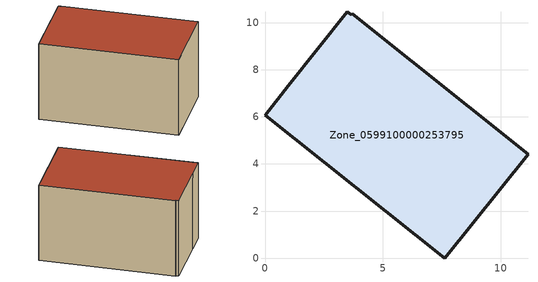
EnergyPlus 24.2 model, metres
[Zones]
Zone_0599100000253795
 floor ground (C_G): 3.69,10.37 11.16,4.42 7.63,0 0,6.07 0.98,7.32 3.5,10.46 3.66,10.32 z0.41
 wall outside (C_F): 7.63,0 11.16,4.42 3.69,10.37 3.66,10.32 3.5,10.46 0.98,7.32 0,6.07 7.63,0 z0.41:6.19
 roof outside (C_R): 11.16,4.42 3.69,10.37 3.66,10.32 3.5,10.46 0.98,7.32 0,6.07 7.63,0 z6.19
[BUILDING]
Pand.0599100000253795: North Axis=0; Terrain=City; Loads Convergence Tolerance Value=0.04; Temperature Convergence Tolerance Value=0.4; Solar Distribution=FullExterior; Maximum Number of Warmup Days=25; Minimum Number of Warmup Days=1
[Site:Location]
Rotterdam.The.Hague.AP_ZH_NLD Design_Conditions: Latitude=51.96; Longitude=4.45; Time Zone=1; Elevation=-4.5
[SITE:GROUNDTEMPERATURE:BUILDINGSURFACE]
18, 18, 18, 18, 18, 18, 18, 18, 18, 18, 18, 18
[MATERIAL] Thermal Absorptance=0.9; Solar Absorptance=0.7; Visible Absorptance=0.7
Name | Roughness | Thickness | Conductivity | Density | Specific Heat
G.TC.1975-1991 | MediumSmooth | 0.15 | 0.288461 | 540 | 1210
F.TC.1975-1991 | Rough | 0.3 | 0.230769 | 1920 | 840
R.TC.1975-1991 | MediumRough | 0.2 | 0.153846 | 1500 | 1000
[CONSTRUCTION]
C_G: G.TC.1975-1991
C_F: F.TC.1975-1991
C_R: R.TC.1975-1991
[ZONE]
Zone_0599100000253795: Type=1; Multiplier=1; Ceiling Height=Autocalculate; Volume=Autocalculate; Floor Area=autocalculate; Part of Total Floor Area=Yes
[ZONEINFILTRATION:DESIGNFLOWRATE]
Infil_Zone_0599100000253795: Zone or ZoneList or Space or SpaceList=Zone_0599100000253795; Schedule=AlwaysOn; Design Flow Rate Calculation Method=Flow/Area; Flow Rate per Floor Area=0.003; Constant Term Coefficient=1; Temperature Term Coefficient=0; Velocity Term Coefficient=0; Velocity Squared Term Coefficient=0
[HVACTEMPLATE:ZONE:IDEALLOADSAIRSYSTEM]
Zone_0599100000253795: Maximum Heating Supply Air Temperature=50; Minimum Cooling Supply Air Temperature=13; Maximum Heating Supply Air Humidity Ratio=0.0156; Minimum Cooling Supply Air Humidity Ratio=0.0077; Heating Limit=NoLimit; Cooling Limit=NoLimit; Dehumidification Control Type=ConstantSensibleHeatRatio; Cooling Sensible Heat Ratio=0.7; Dehumidification Setpoint=60; Humidification Control Type=None; Humidification Setpoint=30; Outdoor Air Method=None; Outdoor Air Flow Rate per Person=0.00944; Outdoor Air Flow Rate per Zone Floor Area=0; Outdoor Air Flow Rate per Zone=0; Demand Controlled Ventilation Type=None; Outdoor Air Economizer Type=NoEconomizer; Heat Recovery Type=None; Sensible Heat Recovery Effectiveness=0.7; Latent Heat Recovery Effectiveness=0.65
[ZONECONTROL:THERMOSTAT]
ThermostatControl_Zone_0599100000253795: Zone or ZoneList=Zone_0599100000253795; Control Type Schedule=DualSetpointControlType; Control 1=Thermostat_Zone_0599100000253795; Temperature Difference Between Cutout And Setpoint=0
[THERMOSTATSETPOINT:DUALSETPOINT]
Thermostat_Zone_0599100000253795: Heating Setpoint Temperature Schedule=HeatingSetpoint_Zone_0599100000253795; Cooling Setpoint Temperature Schedule=CoolingSetpoint_Zone_0599100000253795
[SCHEDULE:COMPACT]
HeatingSetpoint_Zone_0599100000253795: Through: 12/31, For: AllDays, Until: 24:00, 21
CoolingSetpoint_Zone_0599100000253795: Through: 12/31, For: AllDays, Until: 24:00, 24
DualSetpointControlType: Through: 12/31, For: AllDays, Until: 24:00, 4
AlwaysOn: Through: 12/31, For: AllDays, Until: 24:00, 1
